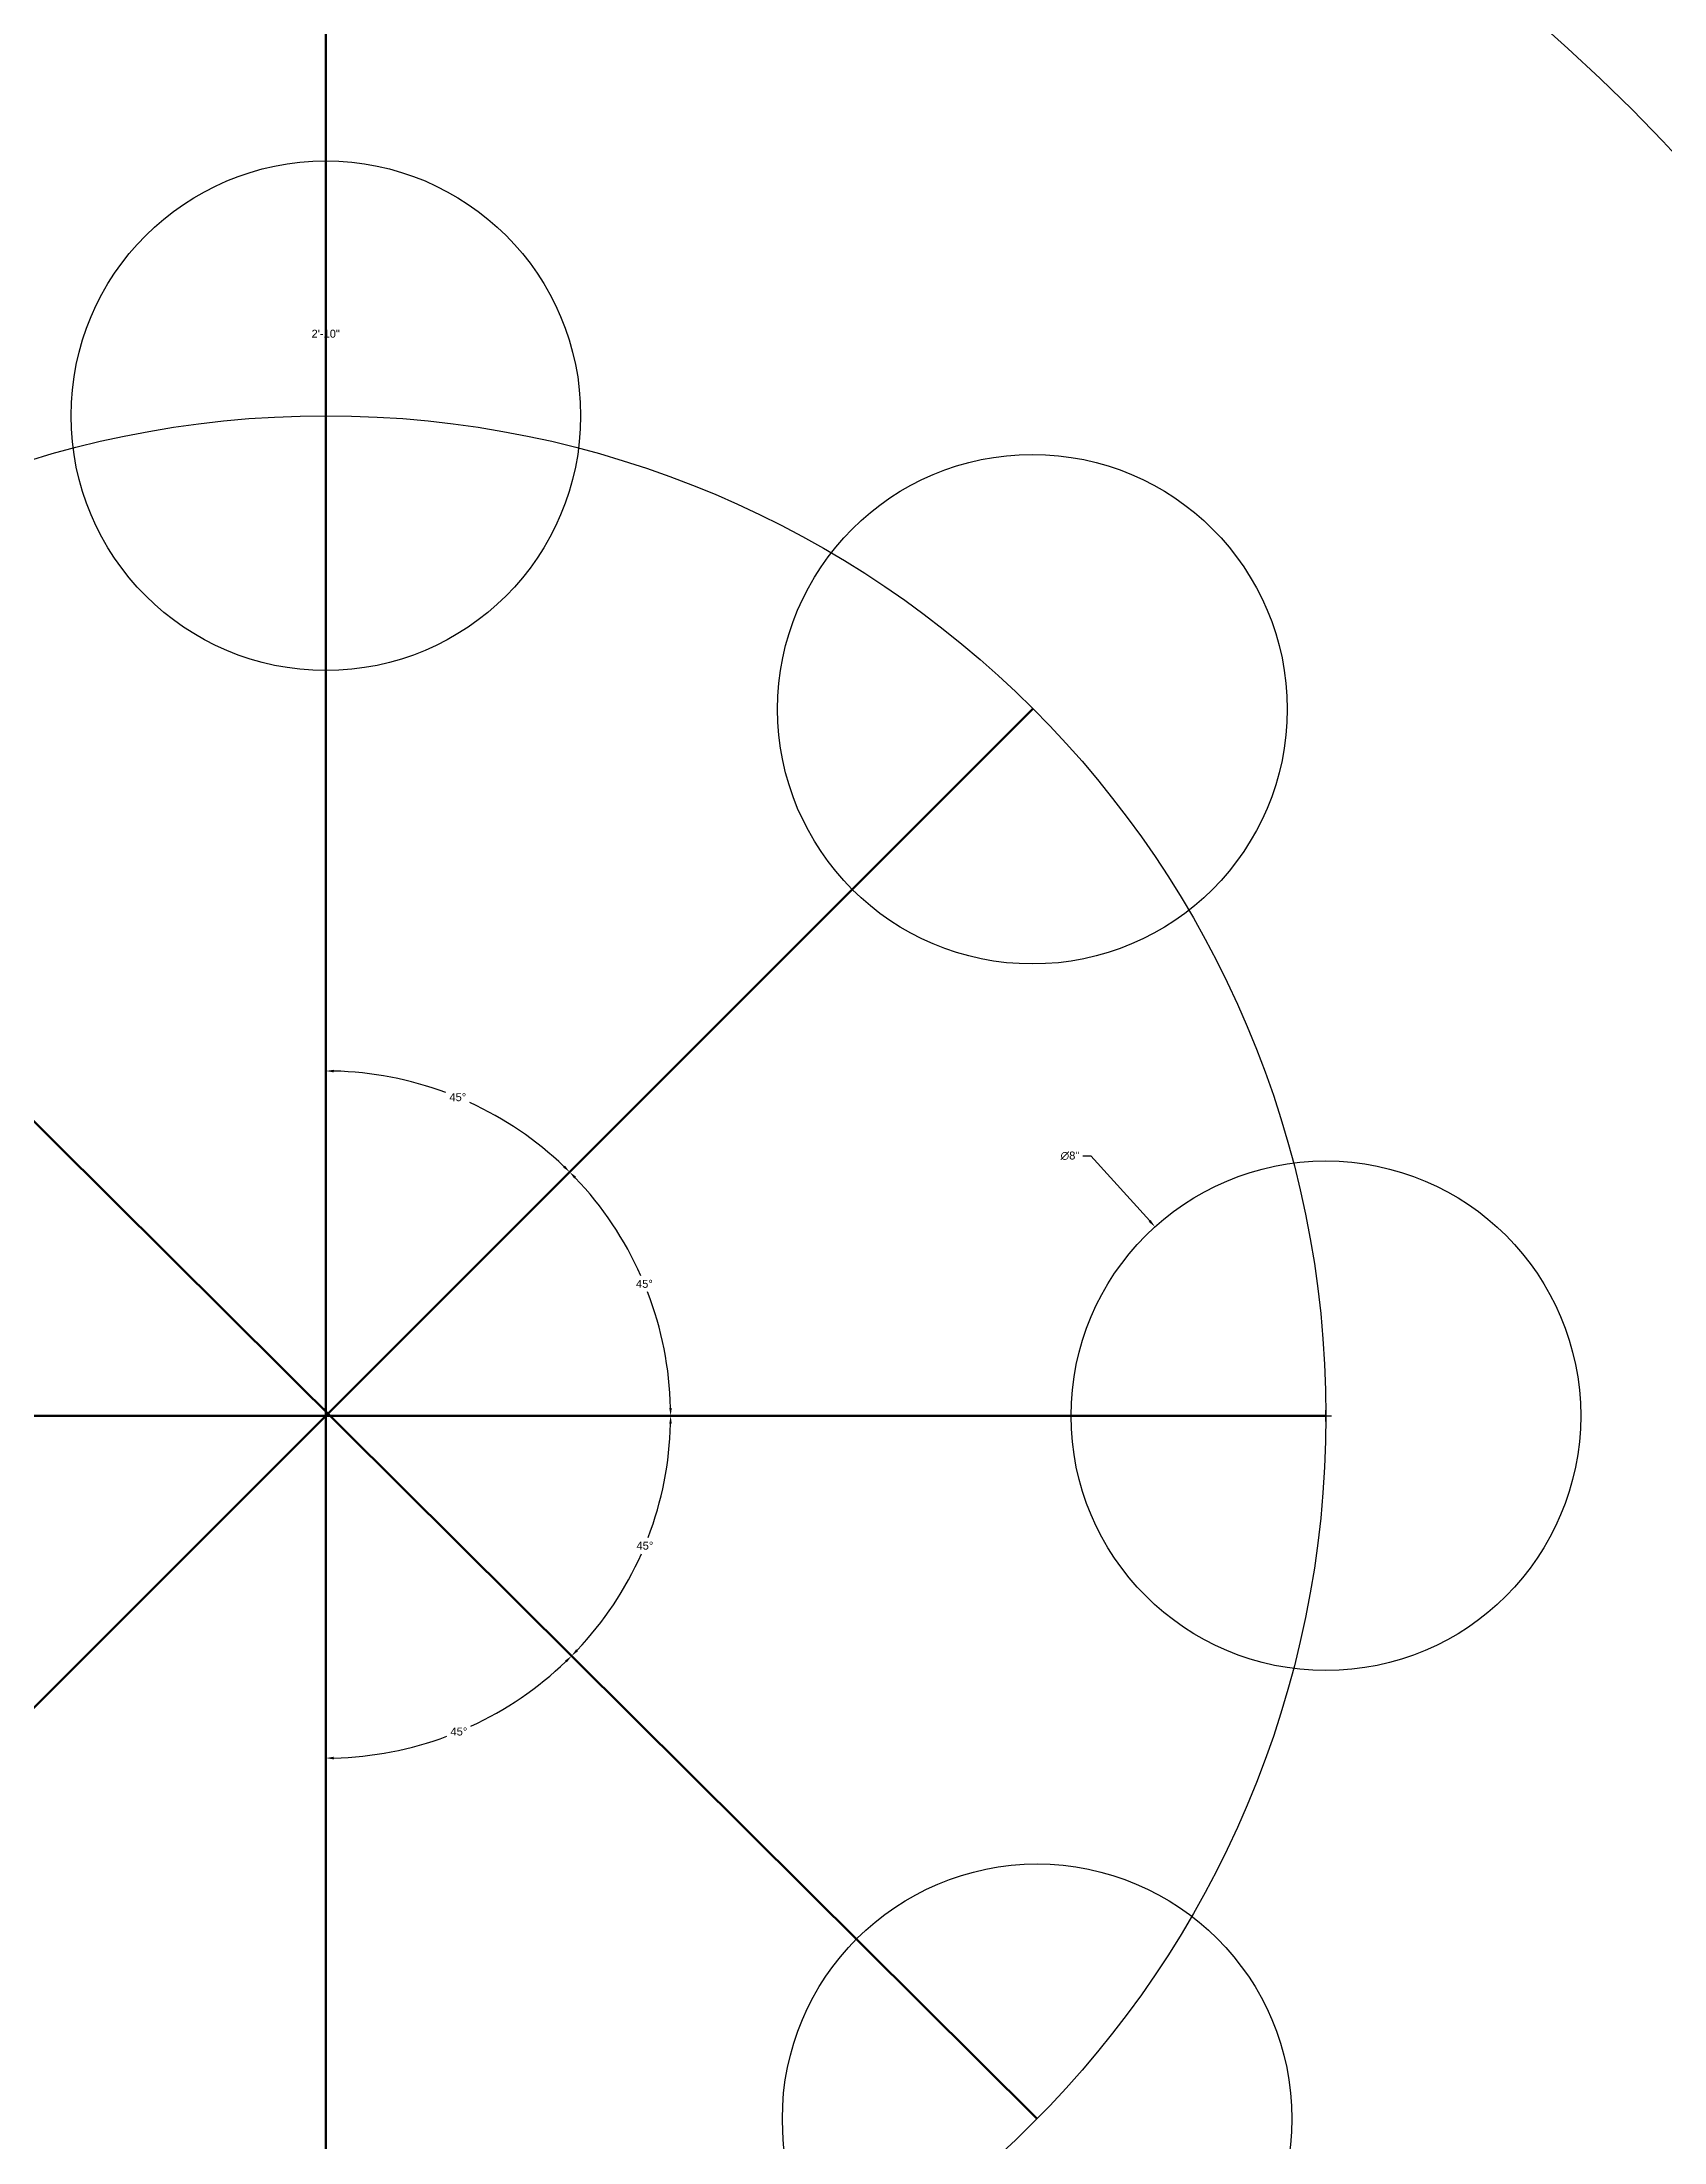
# Model space of a CAD drawing. Header units: inches. Extents: x -98 to 100, y -93 to 50.
# Drawn here: x 20.44 to 45.9, y -66.83 to -33.86 of the extents above; entities that cross this region are included whole.
import ezdxf

# ---------------------------------------------------------------- set-up
doc = ezdxf.new("R2010")
doc.units = ezdxf.units.IN
doc.header["$MEASUREMENT"] = 0
doc.layers.add('mesurments', color=4, linetype='Continuous', lineweight=50, plot=False)
doc.styles.get("Standard").update_dxf_attribs({"font": 'arial.ttf'})
doc.dimstyles.get("Standard").update_dxf_attribs({"dimtxt": 0.125, "dimasz": 0.125, "dimexe": 0.0625, "dimexo": 0.0625, "dimgap": 0.0625, "dimtad": 0, "dimtih": 1, "dimtoh": 1, "dimdec": 4, "dimzin": 0, "dimdsep": 46, "dimlunit": 4, "dimtxsty": 'Standard', "dimcen": 0.09, "dimclrd": 256, "dimclre": 256, "dimadec": 0, "dimazin": 0, "dimtfac": 1, "dimtdec": 4, "dimtofl": 0, "dimtmove": 0, "dimatfit": 3, "dimfxl": 1, "dimtolj": 1, "dimtzin": 0, "dimarcsym": 0})

# ---------------------------------------------------------------- blocks, each defined once
blk = doc.blocks.new('*D4')
at = {"layer": 'Defpoints', "color": 0, "transparency": 16777216}
for p in [(37.908, -52.458), (43.274, -58.392)]:
    blk.add_point(p, dxfattribs=at)
at = {"layer": 'mesurments', "lineweight": -2, "transparency": 16777216}
for p, q in [((36.775, -51.343), (36.9, -51.343)), ((36.9, -51.343), (37.825, -52.365)), ((40.591, -55.515), (40.591, -55.335)), ((40.501, -55.425), (40.681, -55.425))]:
    blk.add_line(p, q, dxfattribs=at)
at = {"layer": 'mesurments', "transparency": 16777216}
blk.add_solid([(37.84, -52.351), (37.809, -52.379), (37.908, -52.458)], dxfattribs=at)
at = {"layer": 'mesurments', "color": 0, "transparency": 16777216, "insert": (36.573, -51.343), "char_height": 0.125, "attachment_point": 5}
blk.add_mtext('\\A1;∅8"', dxfattribs=at)
blk = doc.blocks.new('*D5')
at = {"layer": 'Defpoints', "color": 0, "transparency": 16777216}
for p in [(1.037, -38.934), (48.746, -71.916)]:
    blk.add_point(p, dxfattribs=at)
at = {"layer": 'mesurments', "lineweight": -2, "transparency": 16777216}
for p, q in [((24.891, -55.515), (24.891, -55.335)), ((24.801, -55.425), (24.981, -55.425)), ((58.189, -78.445), (48.849, -71.987)), ((58.314, -78.445), (58.189, -78.445))]:
    blk.add_line(p, q, dxfattribs=at)
at = {"layer": 'mesurments', "transparency": 16777216}
blk.add_solid([(48.861, -71.97), (48.837, -72.004), (48.746, -71.916)], dxfattribs=at)
at = {"layer": 'mesurments', "color": 0, "transparency": 16777216, "insert": (58.659, -78.445), "char_height": 0.125, "attachment_point": 5}
blk.add_mtext('\\A1;∅4\'-10"', dxfattribs=at)
blk = doc.blocks.new('*D14')
at = {"layer": 'Defpoints', "color": 0, "transparency": 16777216}
for p in [(24.891, 41.575), (38.488, 20.425), (29.342, 17.879), (11.295, 4.725), (24.891, -84.425)]:
    blk.add_point(p, dxfattribs=at)
at = {"layer": 'mesurments', "lineweight": -2, "transparency": 16777216}
for start, end in [(61.7568, 88.9656), (31.0344, 58.2115)]:
    blk.add_arc((24.891, 12.575), 6.924, start, end, dxfattribs=at)
at = {"layer": 'mesurments', "transparency": 16777216}
for points in [[(25.016, 19.477), (25.017, 19.519), (24.891, 19.499)], [(30.842, 16.155), (30.806, 16.134), (30.888, 16.037)]]:
    blk.add_solid(points, dxfattribs=at)
at = {"layer": 'mesurments', "color": 0, "transparency": 16777216, "insert": (28.353, 18.571), "char_height": 0.125, "attachment_point": 5}
blk.add_mtext('\\A1;60°', dxfattribs=at)
blk = doc.blocks.new('*D15')
at = {"layer": 'Defpoints', "color": 0, "transparency": 16777216}
for p in [(24.891, 41.575), (11.295, 20.425), (22.523, 19.081), (38.488, 4.725), (24.891, -84.425)]:
    blk.add_point(p, dxfattribs=at)
at = {"layer": 'mesurments', "lineweight": -2, "transparency": 16777216}
for start, end in [(91.0344, 118.2432), (121.7885, 148.9656)]:
    blk.add_arc((24.891, 12.575), 6.924, start, end, dxfattribs=at)
at = {"layer": 'mesurments', "transparency": 16777216}
for points in [[(24.766, 19.519), (24.767, 19.477), (24.891, 19.499)], [(18.977, 16.134), (18.941, 16.155), (18.895, 16.037)]]:
    blk.add_solid(points, dxfattribs=at)
at = {"layer": 'mesurments', "color": 0, "transparency": 16777216, "insert": (21.429, 18.571), "char_height": 0.125, "attachment_point": 5}
blk.add_mtext('\\A1;60°', dxfattribs=at)
blk = doc.blocks.new('*D21')
at = {"layer": 'Defpoints', "color": 0, "transparency": 16777216}
for p in [(24.891, 41.575), (35.984, -44.332), (27.598, -50.737), (13.79, -66.526), (24.891, -84.425)]:
    blk.add_point(p, dxfattribs=at)
at = {"layer": 'mesurments', "lineweight": -2, "transparency": 16777216}
for start, end in [(69.6338, 88.6768), (46.3232, 65.3327)]:
    blk.add_arc((24.891, -55.425), 5.413, start, end, dxfattribs=at)
at = {"layer": 'mesurments', "transparency": 16777216}
for points in [[(25.016, -50.034), (25.017, -49.993), (24.891, -50.012)], [(28.644, -51.495), (28.615, -51.525), (28.719, -51.598)]]:
    blk.add_solid(points, dxfattribs=at)
at = {"layer": 'mesurments', "color": 0, "transparency": 16777216, "insert": (26.963, -50.424), "char_height": 0.125, "attachment_point": 5}
blk.add_mtext('\\A1;45°', dxfattribs=at)
blk = doc.blocks.new('*D23')
at = {"layer": 'Defpoints', "color": 0, "transparency": 16777216}
for p in [(35.984, -44.332), (30.12, -54.024), (9.191, -55.425), (40.591, -55.425), (13.79, -66.526)]:
    blk.add_point(p, dxfattribs=at)
at = {"layer": 'mesurments', "lineweight": -2, "transparency": 16777216}
for start, end in [(23.9522, 43.6768), (1.3232, 21.0629)]:
    blk.add_arc((24.891, -55.425), 5.413, start, end, dxfattribs=at)
at = {"layer": 'mesurments', "transparency": 16777216}
for points in [[(28.791, -51.701), (28.821, -51.672), (28.719, -51.598)], [(30.323, -55.3), (30.282, -55.3), (30.304, -55.425)]]:
    blk.add_solid(points, dxfattribs=at)
at = {"layer": 'mesurments', "color": 0, "transparency": 16777216, "insert": (29.892, -53.354), "char_height": 0.125, "attachment_point": 5}
blk.add_mtext('\\A1;45°', dxfattribs=at)
blk = doc.blocks.new('*D24')
at = {"layer": 'Defpoints', "color": 0, "transparency": 16777216}
for p in [(13.79, -44.323), (9.191, -55.425), (40.591, -55.425), (29.593, -58.089), (36.058, -66.461)]:
    blk.add_point(p, dxfattribs=at)
at = {"layer": 'mesurments', "lineweight": -2, "transparency": 16777216}
for start, end in [(339.0377, 358.6606), (316.5074, 336.1149)]:
    blk.add_arc((24.957, -55.425), 5.347, start, end, dxfattribs=at)
at = {"layer": 'mesurments', "transparency": 16777216}
for points in [[(30.282, -55.55), (30.323, -55.55), (30.304, -55.425)], [(28.851, -59.12), (28.821, -59.091), (28.749, -59.195)]]:
    blk.add_solid(points, dxfattribs=at)
at = {"layer": 'mesurments', "color": 0, "transparency": 16777216, "insert": (29.9, -57.464), "char_height": 0.125, "attachment_point": 5}
blk.add_mtext('\\A1;45°', dxfattribs=at)
blk = doc.blocks.new('*D25')
at = {"layer": 'Defpoints', "color": 0, "transparency": 16777216}
for p in [(24.891, 41.575), (13.79, -44.323), (26.304, -60.613), (36.058, -66.461), (24.891, -84.425)]:
    blk.add_point(p, dxfattribs=at)
at = {"layer": 'mesurments', "lineweight": -2, "transparency": 16777216}
for start, end in [(294.7419, 313.8513), (271.3167, 290.4594)]:
    blk.add_arc((24.891, -55.36), 5.439, start, end, dxfattribs=at)
at = {"layer": 'mesurments', "transparency": 16777216}
for points in [[(28.645, -59.268), (28.674, -59.297), (28.749, -59.195)], [(25.017, -60.819), (25.016, -60.777), (24.891, -60.799)]]:
    blk.add_solid(points, dxfattribs=at)
at = {"layer": 'mesurments', "color": 0, "transparency": 16777216, "insert": (26.98, -60.382), "char_height": 0.125, "attachment_point": 5}
blk.add_mtext('\\A1;45°', dxfattribs=at)
blk = doc.blocks.new('*D37')
at = {"layer": 'Defpoints', "color": 0, "transparency": 16777216}
for p in [(24.891, -21.425), (24.887, -55.429), (24.887, -55.429)]:
    blk.add_point(p, dxfattribs=at)
at = {"layer": 'mesurments', "lineweight": -2, "transparency": 16777216}
for p, q in [((24.891, -21.55), (24.889, -38.311)), ((24.887, -55.304), (24.889, -38.564))]:
    blk.add_line(p, q, dxfattribs=at)
at = {"layer": 'mesurments', "transparency": 16777216}
for points in [[(24.871, -21.55), (24.912, -21.55), (24.891, -21.425)], [(24.866, -55.304), (24.908, -55.304), (24.887, -55.429)]]:
    blk.add_solid(points, dxfattribs=at)
at = {"layer": 'mesurments', "color": 0, "transparency": 16777216, "insert": (24.889, -38.438), "char_height": 0.125, "attachment_point": 5}
blk.add_mtext('\\A1;2\'-10"', dxfattribs=at)

msp = doc.modelspace()

# ---------------------------------------------------------------- linework, layer by layer
for centre, radius in [((24.89136, -55.42482), 29), ((24.89136, -39.72482), 4), ((24.89136, -55.42482), 15.7), ((35.9841, -44.33208), 4), ((40.59136, -55.42482), 4), ((36.05785, -66.4611), 4)]:
    msp.add_circle(centre, radius)
at = {"layer": 'mesurments'}
for p, q in [((24.89136, -84.42482), (24.89136, 41.57518)), ((36.05785, -66.4611), (13.78979, -44.32324)), ((35.9841, -44.33208), (13.78979, -66.52639)), ((40.59136, -55.42482), (9.19136, -55.42482))]:
    msp.add_line(p, q, dxfattribs=at)

# ---------------------------------------------------------------- dimensions: what is measured, and where the dimension line sits
for base, line1, line2, picture, middle in [((29.3419, 17.87912), ((24.89136, -84.42482), (24.89136, 41.57518)), ((38.48796, 20.42518), (11.29477, 4.72518)), '*D14', (28.35326, 18.57137)), ((22.52329, 19.08142), ((24.89136, -84.42482), (24.89136, 41.57518)), ((38.48796, 4.72518), (11.29477, 20.42518)), '*D15', (21.42946, 18.57137)), ((27.59767, -50.73736), ((24.89136, -84.42482), (24.89136, 41.57518)), ((35.9841, -44.33208), (13.78979, -66.52639)), '*D21', (26.96268, -50.42422)), ((26.30431, -60.61257), ((24.89136, -84.42482), (24.89136, 41.57518)), ((36.05785, -66.4611), (13.78979, -44.32324)), '*D25', (26.98029, -60.38218)), ((29.59279, -58.08942), ((36.05785, -66.4611), (13.78979, -44.32324)), ((40.59136, -55.42482), (9.19136, -55.42482)), '*D24', (29.89993, -57.4639)), ((30.11954, -54.02393), ((40.59136, -55.42482), (9.19136, -55.42482)), ((35.9841, -44.33208), (13.78979, -66.52639)), '*D23', (29.89196, -53.3535))]:
    dim = msp.add_angular_dim_2l(base=base, line1=line1, line2=line2, dimstyle='Standard', dxfattribs=at)
    dim.commit()
    dim.dimension.update_dxf_attribs({"geometry": picture, "text_midpoint": middle})
dim = msp.add_linear_dim(base=(24.88694, -55.42924), p1=(24.89136, -21.42482), p2=(24.88694, -55.42924), angle=269.992553, dimstyle='Standard', dxfattribs=at)
dim.commit()
dim.dimension.update_dxf_attribs({"geometry": '*D37', "text_midpoint": (24.88915, -38.43766), "dimtype": 161})
for p1, p2, picture, middle in [((1.03688, -38.93351), (48.74585, -71.91613), '*D5', (58.65927, -78.4445)), ((43.27423, -58.39167), (37.9085, -52.45796), '*D4', (36.57311, -51.34321))]:
    dim = msp.add_diameter_dim_2p(p1=p1, p2=p2, dimstyle='Standard', dxfattribs=at)
    dim.commit()
    dim.dimension.update_dxf_attribs({"geometry": picture, "text_midpoint": middle, "dimtype": 163})

doc.saveas('drawing.dxf')
